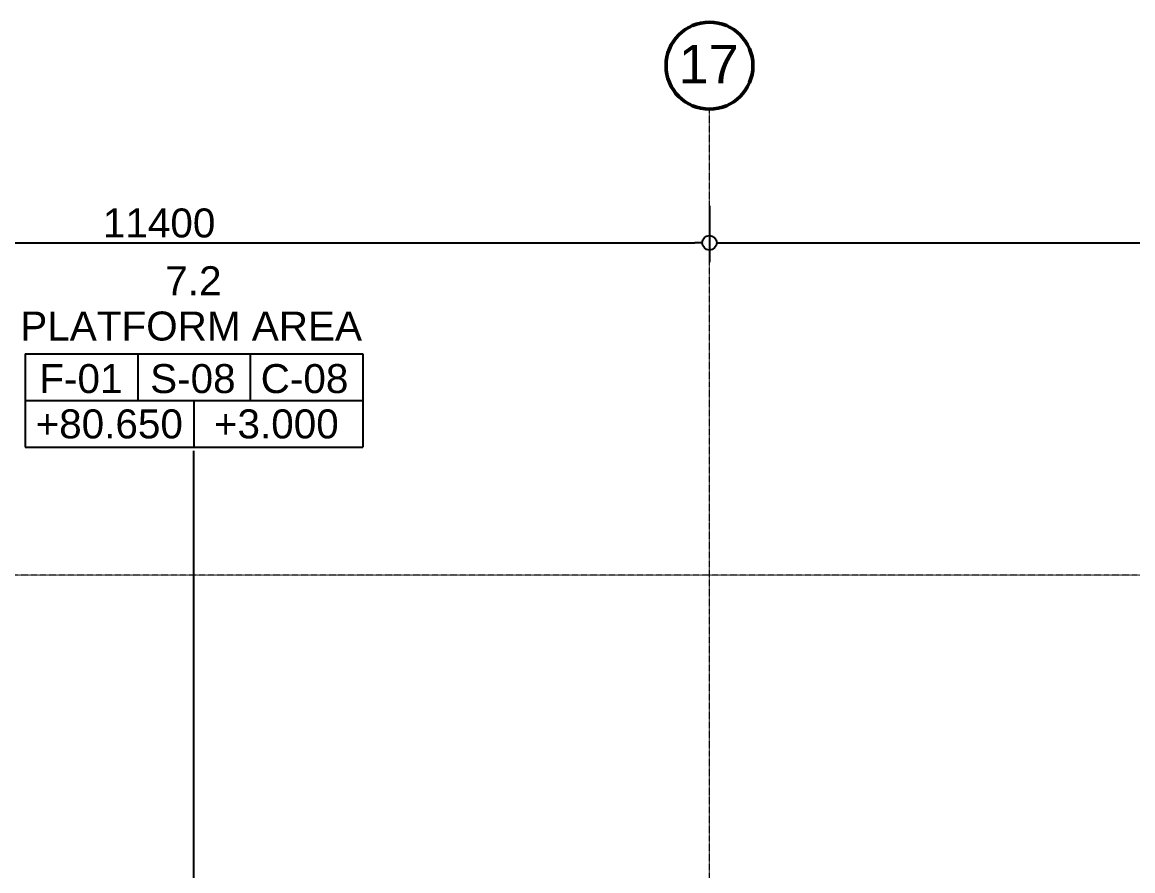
# Model space of a CAD drawing. Header units: millimetres. Extents: x -794868 to -715506, y -16735 to 22434.
# Drawn here: x -740400 to -728897, y 13193 to 21977 of the extents above; entities that cross this region are included whole.
import ezdxf

# ---------------------------------------------------------------- set-up
doc = ezdxf.new("R2010")
doc.units = ezdxf.units.MM
doc.linetypes.add('DPA_Grid _ Level 100', pattern=[10, 5.5, -1.6, 1.3, -1.6])
for name, color, linetype, lineweight in [('A-ANNO-DIMS', 1, 'Continuous', 9), ('A-ROOM-IDEN', 3, 'Continuous', 25), ('A-ROOM-LINE', 3, 'Continuous', 25), ('S-GRID', 251, 'Continuous', 9), ('S-GRID-IDEN', 3, 'Continuous', 50)]:
    doc.layers.add(name, color=color, linetype=linetype, lineweight=lineweight)
doc.styles.add('Arial', font='arial.ttf', dxfattribs={"height": 400})
doc.styles.add('Arial_2', font='arial.ttf', dxfattribs={"height": 300})
doc.dimstyles.new('DPA-DIM-3_0_C-C', dxfattribs={"dimscale": 304.8, "dimtxt": 306.07782, "dimasz": 0.492126, "dimexe": 0.656168, "dimexo": 0.0625, "dimgap": 0.164042, "dimtad": 1, "dimdec": 0, "dimzin": 0, "dimdsep": 46, "dimtxsty": 'Arial_2', "dimblk1": 'DOTBLANK', "dimblk2": 'DOTBLANK', "dimsah": 1, "dimcen": 0.09, "dimdle": 0.656168, "dimadec": 8, "dimazin": 0, "dimtfac": 1, "dimtdec": 4, "dimtix": 1, "dimtmove": 0, "dimatfit": 3, "dimfxl": 1.312336, "dimfxlon": 1, "dimtvp": 1, "dimtolj": 1, "dimtzin": 0, "dimarcsym": 2})

# ---------------------------------------------------------------- blocks, each defined once
blk = doc.blocks.new('DPA_Room Tag Box - Standard-4486259-4262-01 ENLARGED UPPER PLATFORM LEVEL - REFLECTED CEILING PLAN - SHEET 3')
at = {"layer": 'A-ROOM-LINE'}
for p, q in [((-17.5, -2.94), (-17.5, -12.6)), ((-17.5, -2.94), (17.5, -2.94)), ((-5.83, -2.94), (-5.83, -7.77)), ((5.83, -2.94), (5.83, -7.77)), ((17.5, -2.94), (17.5, -12.6)), ((-17.5, -7.77), (17.5, -7.77)), ((0, -7.77), (0, -12.6)), ((-17.5, -12.6), (17.5, -12.6))]:
    blk.add_line(p, q, dxfattribs=at)
blk = doc.blocks.new('Grid - 100 Scale-2291345-4262-01 ENLARGED UPPER PLATFORM LEVEL - REFLECTED CEILING PLAN - SHEET 3')
at = {"layer": 'S-GRID-IDEN'}
blk.add_circle((0, 0), 4.5, dxfattribs=at)
blk = doc.blocks.new('_DotBlank')
at = {"color": 0, "linetype": 'ByBlock', "lineweight": -2}
blk.add_line((-0.5, 0), (-1, 0), dxfattribs=at)
blk.add_circle((0, 0), 0.5, dxfattribs=at)
blk = doc.blocks.new('*D1983')
at = {"layer": 'A-ANNO-DIMS', "color": 0, "lineweight": -2, "transparency": 16777216}
for p, q in [((0, 16496), (0, 15915)), ((11400, 16496), (11400, 15915)), ((150, 16115), (11250, 16115))]:
    blk.add_line(p, q, dxfattribs=at)
at = {"layer": 'Defpoints', "color": 0, "transparency": 16777216}
for p in [(0, 16515), (11400, 16515), (11400, 16115)]:
    blk.add_point(p, dxfattribs=at)
at = {"layer": 'A-ANNO-DIMS', "color": 0, "lineweight": -2, "transparency": 16777216, "xscale": 150, "yscale": 150, "zscale": 150, "rotation": 180}
blk.add_blockref('_DotBlank', (0, 16115), dxfattribs=at)
at = {"layer": 'A-ANNO-DIMS', "color": 0, "lineweight": -2, "transparency": 16777216, "xscale": 150, "yscale": 150, "zscale": 150}
blk.add_blockref('_DotBlank', (11400, 16115), dxfattribs=at)
at = {"layer": 'A-ANNO-DIMS', "color": 0, "transparency": 16777216, "insert": (5700, 16318), "char_height": 300, "width": 1384.41, "attachment_point": 5, "style": 'Arial_2'}
blk.add_mtext('\\A1;11400', dxfattribs=at)
blk = doc.blocks.new('*D1984')
at = {"layer": 'A-ANNO-DIMS', "color": 0, "lineweight": -2, "transparency": 16777216}
for p, q in [((11400, 16496), (11400, 15915)), ((22800, 16496), (22800, 15915)), ((11550, 16115), (22650, 16115))]:
    blk.add_line(p, q, dxfattribs=at)
at = {"layer": 'Defpoints', "color": 0, "transparency": 16777216}
for p in [(11400, 16515), (22800, 16515), (22800, 16115)]:
    blk.add_point(p, dxfattribs=at)
at = {"layer": 'A-ANNO-DIMS', "color": 0, "lineweight": -2, "transparency": 16777216, "xscale": 150, "yscale": 150, "zscale": 150, "rotation": 180}
blk.add_blockref('_DotBlank', (11400, 16115), dxfattribs=at)
at = {"layer": 'A-ANNO-DIMS', "color": 0, "lineweight": -2, "transparency": 16777216, "xscale": 150, "yscale": 150, "zscale": 150}
blk.add_blockref('_DotBlank', (22800, 16115), dxfattribs=at)
at = {"layer": 'A-ANNO-DIMS', "color": 0, "transparency": 16777216, "insert": (17100, 16318), "char_height": 300, "width": 1384.41, "attachment_point": 5, "style": 'Arial_2'}
blk.add_mtext('\\A1;11400', dxfattribs=at)
blk = doc.blocks.new('*U1978')
at = {"layer": 'S-GRID', "linetype": 'DPA_Grid _ Level 100'}
for p, q in [((11400, -19375), (11400, 17498.2)), ((23665.1, 12673), (-49286.1, 12673))]:
    blk.add_line(p, q, dxfattribs=at)
at = {"layer": 'S-GRID-IDEN', "xscale": 99.99999999999993, "yscale": 99.99999999999993, "zscale": 99.99999999999993}
blk.add_blockref('Grid - 100 Scale-2291345-4262-01 ENLARGED UPPER PLATFORM LEVEL - REFLECTED CEILING PLAN - SHEET 3', (11400, 17948.2), dxfattribs=at)
at = {"layer": 'S-GRID-IDEN', "lineweight": 9, "insert": (11081.2, 18164), "char_height": 400, "width": 753.586, "attachment_point": 1, "style": 'Arial'}
blk.add_mtext('17', dxfattribs=at)
at = {"layer": 'A-ANNO-DIMS'}
for base, p1, p2, picture, middle in [((11400, 16115), (0, 16515), (11400, 16515), '*D1983', (5700, 16318.2)), ((22800, 16115), (11400, 16515), (22800, 16515), '*D1984', (17100, 16318.2))]:
    dim = blk.add_linear_dim(base=base, p1=p1, p2=p2, dimstyle='DPA-DIM-3_0_C-C', override={"dimpost": '<>', "dimfxl": 11400}, dxfattribs=at)
    dim.commit()
    dim.dimension.update_dxf_attribs({"geometry": picture, "text_midpoint": middle})

msp = doc.modelspace()

# ---------------------------------------------------------------- linework, layer by layer
at = {"layer": 'A-ROOM-IDEN'}
msp.add_line((-738621, 4093), (-738621, 17539), dxfattribs=at)

# ---------------------------------------------------------------- block references
msp.add_blockref('*U1978', (-744682, 3579))
at = {"layer": 'A-ROOM-IDEN', "xscale": 99.99999999999993, "yscale": 99.99999999999993, "zscale": 99.99999999999993}
msp.add_blockref('DPA_Room Tag Box - Standard-4486259-4262-01 ENLARGED UPPER PLATFORM LEVEL - REFLECTED CEILING PLAN - SHEET 3', (-738621, 18839), dxfattribs=at)

# ---------------------------------------------------------------- texts
at = {"layer": 'A-ROOM-IDEN', "lineweight": 9, "char_height": 300, "attachment_point": 1, "style": 'Arial_2'}
for s, insert, width in [('7.2', (-738918, 19451), 721.52), ('PLATFORM AREA', (-740420, 18982), 4353.16), ('F-01', (-740223, 18438), 1058.23), ('S-08', (-739075, 18438), 1090.29), ('C-08', (-737930, 18438), 1114.35), ('+80.650', (-740262, 17969), 1883.97), ('+3.000', (-738415, 17969), 1595.36)]:
    msp.add_mtext(s, dxfattribs=dict(at, insert=insert, width=width))

doc.saveas('drawing.dxf')
